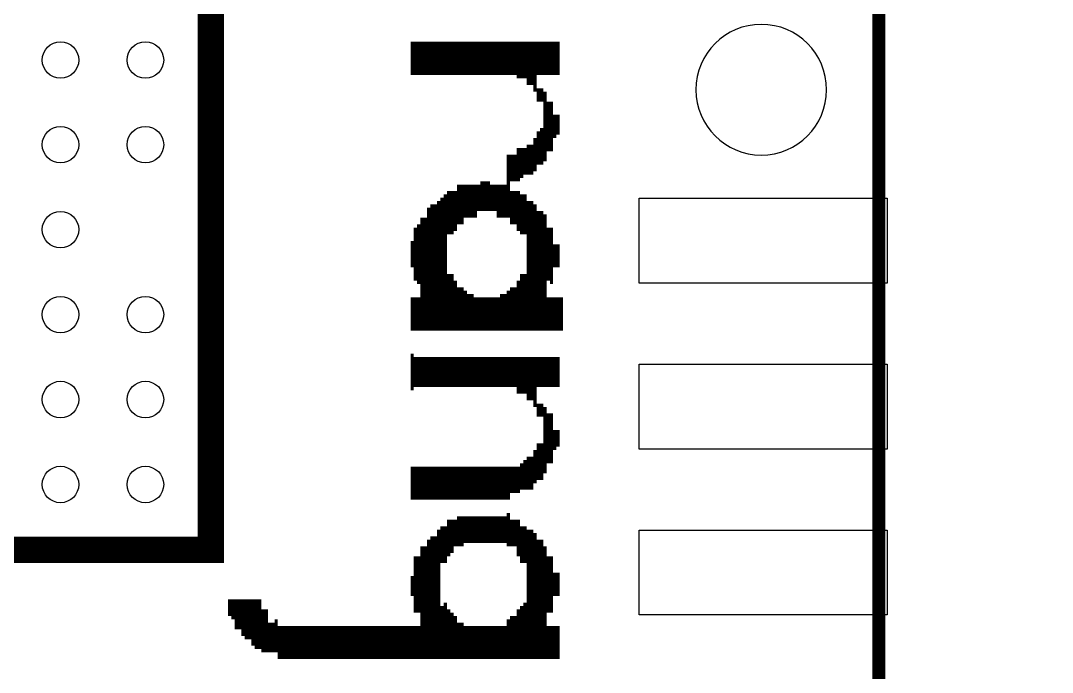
# Model space of a CAD drawing. Extents: x -33 to 2019, y -3 to 1814.
# Drawn here: x 772.5 to 1083.5, y 872.5 to 1068.9 of the extents above; entities that cross this region are included whole.
import ezdxf

# ---------------------------------------------------------------- set-up
doc = ezdxf.new("R2010")
doc.units = 9
doc.header["$MEASUREMENT"] = 0
for name, color, linetype in [('BG_SILKSCREEN_TOP', 43, 'CONTINUOUS'), ('PG_SILKSCREEN_TOP', 30, 'CONTINUOUS'), ('PIN_TOP', 1, 'CONTINUOUS')]:
    doc.layers.add(name, color=color, linetype=linetype)

msp = doc.modelspace()

# ---------------------------------------------------------------- linework, layer by layer
at = {"layer": 'BG_SILKSCREEN_TOP', "const_width": 1}
for points in [[(890.5, 1062.52), (890.5, 1052.52)], [(891.5, 1062.52), (891.5, 1052.52)], [(892.5, 1062.52), (892.5, 1052.52)], [(893.5, 1062.52), (893.5, 1052.52)], [(894.5, 1062.52), (894.5, 1052.52)], [(895.5, 1062.52), (895.5, 1052.52)], [(896.5, 1062.52), (896.5, 1052.52)], [(897.5, 1062.52), (897.5, 1052.52)], [(898.5, 1062.52), (898.5, 1052.52)], [(899.5, 1062.52), (899.5, 1052.52)], [(900.5, 1062.52), (900.5, 1052.52)], [(901.5, 1062.52), (901.5, 1052.52)], [(902.5, 1062.52), (902.5, 1052.52)], [(903.5, 1062.52), (903.5, 1052.52)], [(904.5, 1062.52), (904.5, 1052.52)], [(905.5, 1062.52), (905.5, 1052.52)], [(906.5, 1062.52), (906.5, 1052.52)], [(907.5, 1062.52), (907.5, 1052.52)], [(908.5, 1062.52), (908.5, 1052.52)], [(909.5, 1062.52), (909.5, 1052.52)], [(910.5, 1062.52), (910.5, 1052.52)], [(911.5, 1062.52), (911.5, 1052.52)], [(912.5, 1062.52), (912.5, 1052.52)], [(913.5, 1062.52), (913.5, 1052.52)], [(914.5, 1062.52), (914.5, 1052.52)], [(915.5, 1062.52), (915.5, 1052.52)], [(916.5, 1062.52), (916.5, 1052.52)], [(917.5, 1062.52), (917.5, 1052.52)], [(918.5, 1062.52), (918.5, 1052.52)], [(919.5, 1062.52), (919.5, 1052.52)], [(920.5, 1062.52), (920.5, 1052.52)], [(921.5, 1062.52), (921.5, 1052.52)], [(922.5, 1062.52), (922.5, 1051.52)], [(923.5, 1062.52), (923.5, 1051.52)], [(924.5, 1062.52), (924.5, 1051.52)], [(925.5, 1062.52), (925.5, 1049.52)], [(926.5, 1062.52), (926.5, 1049.52)], [(927.5, 1062.52), (927.5, 1047.52)], [(928.5, 1062.52), (928.5, 1052.52)], [(929.5, 1062.52), (929.5, 1052.52)], [(930.5, 1062.52), (930.5, 1052.52)], [(931.5, 1062.52), (931.5, 1052.52)], [(932.5, 1062.52), (932.5, 1052.52)], [(933.5, 1062.52), (933.5, 1052.52)], [(934.5, 1062.52), (934.5, 1052.52)], [(928.5, 1048.52), (928.5, 1044.52)], [(929.5, 1048.52), (929.5, 1044.52)], [(930.5, 1047.52), (930.5, 1026.52)], [(931.5, 1044.52), (931.5, 1029.52)], [(932.5, 1044.52), (932.5, 1029.52)], [(933.5, 1040.52), (933.5, 1033.52)], [(934.5, 1040.52), (934.5, 1034.52)], [(928.5, 1035.52), (928.5, 1025.52)], [(929.5, 1036.52), (929.5, 1025.52)], [(927.5, 1033.52), (927.5, 1023.52)], [(922.5, 1030.52), (922.5, 1020.52)], [(923.5, 1030.52), (923.5, 1021.52)], [(924.5, 1030.52), (924.5, 1022.52)], [(925.5, 1031.52), (925.5, 1022.52)], [(926.5, 1031.52), (926.5, 1022.52)], [(919.5, 1028.52), (919.5, 1009.52)], [(920.5, 1028.52), (920.5, 1020.52)], [(921.5, 1028.52), (921.5, 1020.52)], [(911.5, 1020.52), (911.5, 1011.52)], [(912.5, 1020.52), (912.5, 1011.52)], [(913.5, 1020.52), (913.5, 1011.52)], [(901.5, 1017.52), (901.5, 1004.52)], [(902.5, 1017.52), (902.5, 1004.52)], [(903.5, 1017.52), (903.5, 1005.52)], [(904.5, 1019.52), (904.5, 1007.52)], [(905.5, 1019.52), (905.5, 1007.52)], [(906.5, 1019.52), (906.5, 1009.52)], [(907.5, 1019.52), (907.5, 1009.52)], [(908.5, 1019.52), (908.5, 1009.52)], [(909.5, 1019.52), (909.5, 1009.52)], [(910.5, 1019.52), (910.5, 1011.52)], [(914.5, 1019.52), (914.5, 1011.52)], [(915.5, 1019.52), (915.5, 1011.52)], [(916.5, 1019.52), (916.5, 1009.52)], [(917.5, 1019.52), (917.5, 1009.52)], [(918.5, 1019.52), (918.5, 1009.52)], [(920.5, 1017.52), (920.5, 1007.52)], [(921.5, 1017.52), (921.5, 1007.52)], [(922.5, 1017.52), (922.5, 1005.52)], [(896.5, 1013.52), (896.5, 975.52)], [(897.5, 1013.52), (897.5, 975.52)], [(898.5, 1014.52), (898.5, 975.52)], [(899.5, 1015.52), (899.5, 975.52)], [(900.5, 1016.52), (900.5, 975.52)], [(923.5, 1016.52), (923.5, 1004.52)], [(924.5, 1016.52), (924.5, 1004.52)], [(925.5, 1014.52), (925.5, 975.52)], [(926.5, 1014.52), (926.5, 975.52)], [(927.5, 1013.52), (927.5, 975.52)], [(895.5, 1012.52), (895.5, 975.52)], [(928.5, 1011.52), (928.5, 975.52)], [(929.5, 1011.52), (929.5, 975.52)], [(930.5, 1010.52), (930.5, 975.52)], [(892.5, 1007.52), (892.5, 989.52)], [(893.5, 1009.52), (893.5, 975.52)], [(894.5, 1009.52), (894.5, 975.52)], [(891.5, 1006.52), (891.5, 990.52)], [(931.5, 1006.52), (931.5, 990.52)], [(932.5, 1006.52), (932.5, 989.52)], [(890.5, 1002.52), (890.5, 994.52)], [(933.5, 1001.52), (933.5, 994.52)], [(934.5, 1001.52), (934.5, 994.52)], [(901.5, 992.52), (901.5, 975.52)], [(902.5, 992.52), (902.5, 975.52)], [(923.5, 992.52), (923.5, 975.52)], [(924.5, 992.52), (924.5, 975.52)], [(903.5, 990.52), (903.5, 975.52)], [(922.5, 990.52), (922.5, 975.52)], [(890.5, 985.52), (890.5, 975.52)], [(891.5, 985.52), (891.5, 975.52)], [(892.5, 985.52), (892.5, 975.52)], [(904.5, 988.52), (904.5, 975.52)], [(905.5, 988.52), (905.5, 975.52)], [(906.5, 987.52), (906.5, 975.52)], [(907.5, 986.52), (907.5, 975.52)], [(908.5, 986.52), (908.5, 975.52)], [(909.5, 985.52), (909.5, 975.52)], [(910.5, 985.52), (910.5, 975.52)], [(911.5, 985.52), (911.5, 975.52)], [(912.5, 985.52), (912.5, 975.52)], [(913.5, 985.52), (913.5, 975.52)], [(914.5, 985.52), (914.5, 975.52)], [(915.5, 985.52), (915.5, 975.52)], [(916.5, 985.52), (916.5, 975.52)], [(917.5, 986.52), (917.5, 975.52)], [(918.5, 986.52), (918.5, 975.52)], [(919.5, 987.52), (919.5, 975.52)], [(920.5, 988.52), (920.5, 975.52)], [(921.5, 988.52), (921.5, 975.52)], [(931.5, 985.52), (931.5, 975.52)], [(932.5, 985.52), (932.5, 975.52)], [(933.5, 985.52), (933.5, 975.52)], [(934.5, 985.52), (934.5, 975.52)], [(935.5, 985.52), (935.5, 975.52)], [(890.5, 968.52), (890.5, 957.52)], [(891.5, 967.52), (891.5, 958.52)], [(892.5, 967.52), (892.5, 958.52)], [(893.5, 967.52), (893.5, 958.52)], [(894.5, 967.52), (894.5, 958.52)], [(895.5, 967.52), (895.5, 958.52)], [(896.5, 967.52), (896.5, 958.52)], [(897.5, 967.52), (897.5, 958.52)], [(898.5, 967.52), (898.5, 958.52)], [(899.5, 967.52), (899.5, 958.52)], [(900.5, 967.52), (900.5, 958.52)], [(901.5, 967.52), (901.5, 958.52)], [(902.5, 967.52), (902.5, 958.52)], [(903.5, 967.52), (903.5, 958.52)], [(904.5, 967.52), (904.5, 958.52)], [(905.5, 967.52), (905.5, 958.52)], [(906.5, 967.52), (906.5, 958.52)], [(907.5, 967.52), (907.5, 958.52)], [(908.5, 967.52), (908.5, 958.52)], [(909.5, 967.52), (909.5, 958.52)], [(910.5, 967.52), (910.5, 958.52)], [(911.5, 967.52), (911.5, 958.52)], [(912.5, 967.52), (912.5, 958.52)], [(913.5, 967.52), (913.5, 958.52)], [(914.5, 967.52), (914.5, 958.52)], [(915.5, 967.52), (915.5, 958.52)], [(916.5, 967.52), (916.5, 958.52)], [(917.5, 967.52), (917.5, 958.52)], [(918.5, 967.52), (918.5, 958.52)], [(919.5, 967.52), (919.5, 958.52)], [(920.5, 967.52), (920.5, 958.52)], [(921.5, 967.52), (921.5, 958.52)], [(922.5, 967.52), (922.5, 956.52)], [(923.5, 967.52), (923.5, 956.52)], [(924.5, 967.52), (924.5, 956.52)], [(925.5, 967.52), (925.5, 954.52)], [(926.5, 967.52), (926.5, 954.52)], [(927.5, 967.52), (927.5, 952.52)], [(928.5, 967.52), (928.5, 958.52)], [(929.5, 967.52), (929.5, 958.52)], [(930.5, 967.52), (930.5, 958.52)], [(931.5, 967.52), (931.5, 958.52)], [(932.5, 967.52), (932.5, 958.52)], [(933.5, 967.52), (933.5, 958.52)], [(934.5, 967.52), (934.5, 958.52)], [(928.5, 953.52), (928.5, 949.52)], [(929.5, 953.52), (929.5, 949.52)], [(930.5, 952.52), (930.5, 932.52)], [(931.5, 950.52), (931.5, 935.52)], [(932.5, 950.52), (932.5, 935.52)], [(933.5, 945.52), (933.5, 939.52)], [(934.5, 945.52), (934.5, 940.52)], [(927.5, 939.52), (927.5, 929.52)], [(928.5, 941.52), (928.5, 930.52)], [(929.5, 941.52), (929.5, 930.52)], [(924.5, 936.52), (924.5, 927.52)], [(925.5, 937.52), (925.5, 927.52)], [(926.5, 937.52), (926.5, 927.52)], [(890.5, 934.52), (890.5, 924.52)], [(891.5, 934.52), (891.5, 924.52)], [(892.5, 934.52), (892.5, 924.52)], [(893.5, 934.52), (893.5, 924.52)], [(894.5, 934.52), (894.5, 924.52)], [(895.5, 934.52), (895.5, 924.52)], [(896.5, 934.52), (896.5, 924.52)], [(897.5, 934.52), (897.5, 924.52)], [(898.5, 934.52), (898.5, 924.52)], [(899.5, 934.52), (899.5, 924.52)], [(900.5, 934.52), (900.5, 924.52)], [(901.5, 934.52), (901.5, 924.52)], [(902.5, 934.52), (902.5, 924.52)], [(903.5, 934.52), (903.5, 924.52)], [(904.5, 934.52), (904.5, 924.52)], [(905.5, 934.52), (905.5, 924.52)], [(906.5, 934.52), (906.5, 924.52)], [(907.5, 934.52), (907.5, 924.52)], [(908.5, 934.52), (908.5, 924.52)], [(909.5, 934.52), (909.5, 924.52)], [(910.5, 934.52), (910.5, 924.52)], [(911.5, 934.52), (911.5, 924.52)], [(912.5, 934.52), (912.5, 924.52)], [(913.5, 934.52), (913.5, 924.52)], [(914.5, 934.52), (914.5, 924.52)], [(915.5, 934.52), (915.5, 924.52)], [(916.5, 934.52), (916.5, 924.52)], [(917.5, 934.52), (917.5, 924.52)], [(918.5, 934.52), (918.5, 924.52)], [(919.5, 934.52), (919.5, 924.52)], [(920.5, 934.52), (920.5, 926.52)], [(921.5, 934.52), (921.5, 926.52)], [(922.5, 934.52), (922.5, 926.52)], [(923.5, 935.52), (923.5, 927.52)], [(919.5, 920.52), (919.5, 910.52)], [(901.5, 918.52), (901.5, 907.52)], [(902.5, 918.52), (902.5, 908.52)], [(903.5, 918.52), (903.5, 910.52)], [(904.5, 919.52), (904.5, 910.52)], [(905.5, 919.52), (905.5, 910.52)], [(906.5, 919.52), (906.5, 911.52)], [(907.5, 919.52), (907.5, 911.52)], [(908.5, 919.52), (908.5, 911.52)], [(909.5, 919.52), (909.5, 911.52)], [(910.5, 919.52), (910.5, 911.52)], [(911.5, 919.52), (911.5, 911.52)], [(912.5, 919.52), (912.5, 911.52)], [(913.5, 919.52), (913.5, 911.52)], [(914.5, 919.52), (914.5, 911.52)], [(915.5, 919.52), (915.5, 911.52)], [(916.5, 919.52), (916.5, 911.52)], [(917.5, 919.52), (917.5, 911.52)], [(918.5, 919.52), (918.5, 911.52)], [(920.5, 918.52), (920.5, 910.52)], [(921.5, 918.52), (921.5, 910.52)], [(922.5, 918.52), (922.5, 907.52)], [(898.5, 915.52), (898.5, 876.52)], [(899.5, 916.52), (899.5, 905.52)], [(900.5, 916.52), (900.5, 905.52)], [(923.5, 916.52), (923.5, 905.52)], [(924.5, 916.52), (924.5, 905.52)], [(925.5, 915.52), (925.5, 876.52)], [(926.5, 915.52), (926.5, 876.52)], [(927.5, 914.52), (927.5, 876.52)], [(895.5, 912.52), (895.5, 876.52)], [(896.5, 913.52), (896.5, 876.52)], [(897.5, 913.52), (897.5, 876.52)], [(928.5, 912.52), (928.5, 876.52)], [(929.5, 912.52), (929.5, 876.52)], [(893.5, 910.52), (893.5, 876.52)], [(894.5, 910.52), (894.5, 876.52)], [(930.5, 910.52), (930.5, 876.52)], [(891.5, 907.52), (891.5, 890.52)], [(892.5, 907.52), (892.5, 890.52)], [(931.5, 907.52), (931.5, 890.52)], [(932.5, 907.52), (932.5, 890.52)], [(890.5, 901.52), (890.5, 895.52)], [(933.5, 902.52), (933.5, 895.52)], [(934.5, 902.52), (934.5, 895.52)], [(835.5, 894.52), (835.5, 889.52)], [(836.5, 894.52), (836.5, 888.52)], [(837.5, 894.52), (837.5, 885.52)], [(838.5, 894.52), (838.5, 885.52)], [(839.5, 894.52), (839.5, 883.52)], [(840.5, 894.52), (840.5, 882.52)], [(841.5, 894.52), (841.5, 882.52)], [(842.5, 894.52), (842.5, 880.52)], [(843.5, 894.52), (843.5, 879.52)], [(844.5, 894.52), (844.5, 879.52)], [(899.5, 892.52), (899.5, 876.52)], [(900.5, 893.52), (900.5, 876.52)], [(923.5, 892.52), (923.5, 876.52)], [(924.5, 893.52), (924.5, 876.52)], [(845.5, 891.52), (845.5, 878.52)], [(846.5, 891.52), (846.5, 878.52)], [(901.5, 891.52), (901.5, 876.52)], [(902.5, 890.52), (902.5, 876.52)], [(903.5, 889.52), (903.5, 876.52)], [(920.5, 889.52), (920.5, 876.52)], [(921.5, 889.52), (921.5, 876.52)], [(922.5, 891.52), (922.5, 876.52)], [(847.5, 887.52), (847.5, 878.52)], [(848.5, 887.52), (848.5, 878.52)], [(849.5, 888.52), (849.5, 878.52)], [(850.5, 886.52), (850.5, 876.52)], [(851.5, 886.52), (851.5, 876.52)], [(852.5, 886.52), (852.5, 876.52)], [(853.5, 886.52), (853.5, 876.52)], [(854.5, 886.52), (854.5, 876.52)], [(855.5, 886.52), (855.5, 876.52)], [(856.5, 886.52), (856.5, 876.52)], [(857.5, 886.52), (857.5, 876.52)], [(858.5, 886.52), (858.5, 876.52)], [(859.5, 886.52), (859.5, 876.52)], [(860.5, 886.52), (860.5, 876.52)], [(861.5, 886.52), (861.5, 876.52)], [(862.5, 886.52), (862.5, 876.52)], [(863.5, 886.52), (863.5, 876.52)], [(864.5, 886.52), (864.5, 876.52)], [(865.5, 886.52), (865.5, 876.52)], [(866.5, 886.52), (866.5, 876.52)], [(867.5, 886.52), (867.5, 876.52)], [(868.5, 886.52), (868.5, 876.52)], [(869.5, 886.52), (869.5, 876.52)], [(870.5, 886.52), (870.5, 876.52)], [(871.5, 886.52), (871.5, 876.52)], [(872.5, 886.52), (872.5, 876.52)], [(873.5, 886.52), (873.5, 876.52)], [(874.5, 886.52), (874.5, 876.52)], [(875.5, 886.52), (875.5, 876.52)], [(876.5, 886.52), (876.5, 876.52)], [(877.5, 886.52), (877.5, 876.52)], [(878.5, 886.52), (878.5, 876.52)], [(879.5, 886.52), (879.5, 876.52)], [(880.5, 886.52), (880.5, 876.52)], [(881.5, 886.52), (881.5, 876.52)], [(882.5, 886.52), (882.5, 876.52)], [(883.5, 886.52), (883.5, 876.52)], [(884.5, 886.52), (884.5, 876.52)], [(885.5, 886.52), (885.5, 876.52)], [(886.5, 886.52), (886.5, 876.52)], [(887.5, 886.52), (887.5, 876.52)], [(888.5, 886.52), (888.5, 876.52)], [(889.5, 886.52), (889.5, 876.52)], [(890.5, 886.52), (890.5, 876.52)], [(891.5, 886.52), (891.5, 876.52)], [(892.5, 886.52), (892.5, 876.52)], [(904.5, 887.52), (904.5, 876.52)], [(905.5, 887.52), (905.5, 876.52)], [(906.5, 886.52), (906.5, 876.52)], [(907.5, 886.52), (907.5, 876.52)], [(908.5, 886.52), (908.5, 876.52)], [(909.5, 886.52), (909.5, 876.52)], [(910.5, 886.52), (910.5, 876.52)], [(911.5, 886.52), (911.5, 876.52)], [(912.5, 886.52), (912.5, 876.52)], [(913.5, 886.52), (913.5, 876.52)], [(914.5, 886.52), (914.5, 876.52)], [(915.5, 886.52), (915.5, 876.52)], [(916.5, 886.52), (916.5, 876.52)], [(917.5, 886.52), (917.5, 876.52)], [(918.5, 886.52), (918.5, 876.52)], [(919.5, 888.52), (919.5, 876.52)], [(931.5, 886.52), (931.5, 876.52)], [(932.5, 886.52), (932.5, 876.52)], [(933.5, 886.52), (933.5, 876.52)], [(934.5, 886.52), (934.5, 876.52)]]:
    msp.add_lwpolyline(points, dxfattribs=at)
at = {"layer": 'PG_SILKSCREEN_TOP'}
for points, const_width in [([(278.592, 1460.623), (278.588, 909.425), (829.786, 909.424), (829.788, 1460.624), (278.592, 1460.623)], 7.902), ([(1031.177, 575.64), (1306.767, 575.64), (1306.767, 1079.578), (1031.177, 1079.578), (1031.177, 575.64)], 3.937)]:
    msp.add_lwpolyline(points, dxfattribs=dict(at, const_width=const_width))
msp.add_lwpolyline([(1015.429, 1048.081, 1), (976.0583, 1048.0819, 1)], format="xyb", close=True, dxfattribs=at)
at = {"layer": 'PIN_TOP'}
for points in [[(958.9325, 1015.4045), (1033.7355, 1015.4045), (1033.7355, 989.8135), (958.9325, 989.8135)], [(958.9325, 965.4045), (1033.7355, 965.4045), (1033.7355, 939.8135), (958.9325, 939.8135)], [(958.9325, 915.4045), (1033.7355, 915.4045), (1033.7355, 889.8135), (958.9325, 889.8135)]]:
    msp.add_lwpolyline(points, close=True, dxfattribs=at)
for centre in [(784.486, 1057.023), (810.089, 1057.023), (784.486, 1031.523), (810.089, 1031.523), (784.486, 1005.925), (784.486, 980.322), (810.089, 980.322), (784.486, 954.724), (810.089, 954.724), (784.486, 929.121), (810.089, 929.121)]:
    msp.add_circle(centre, 5.5, dxfattribs=at)

doc.saveas('drawing.dxf')
